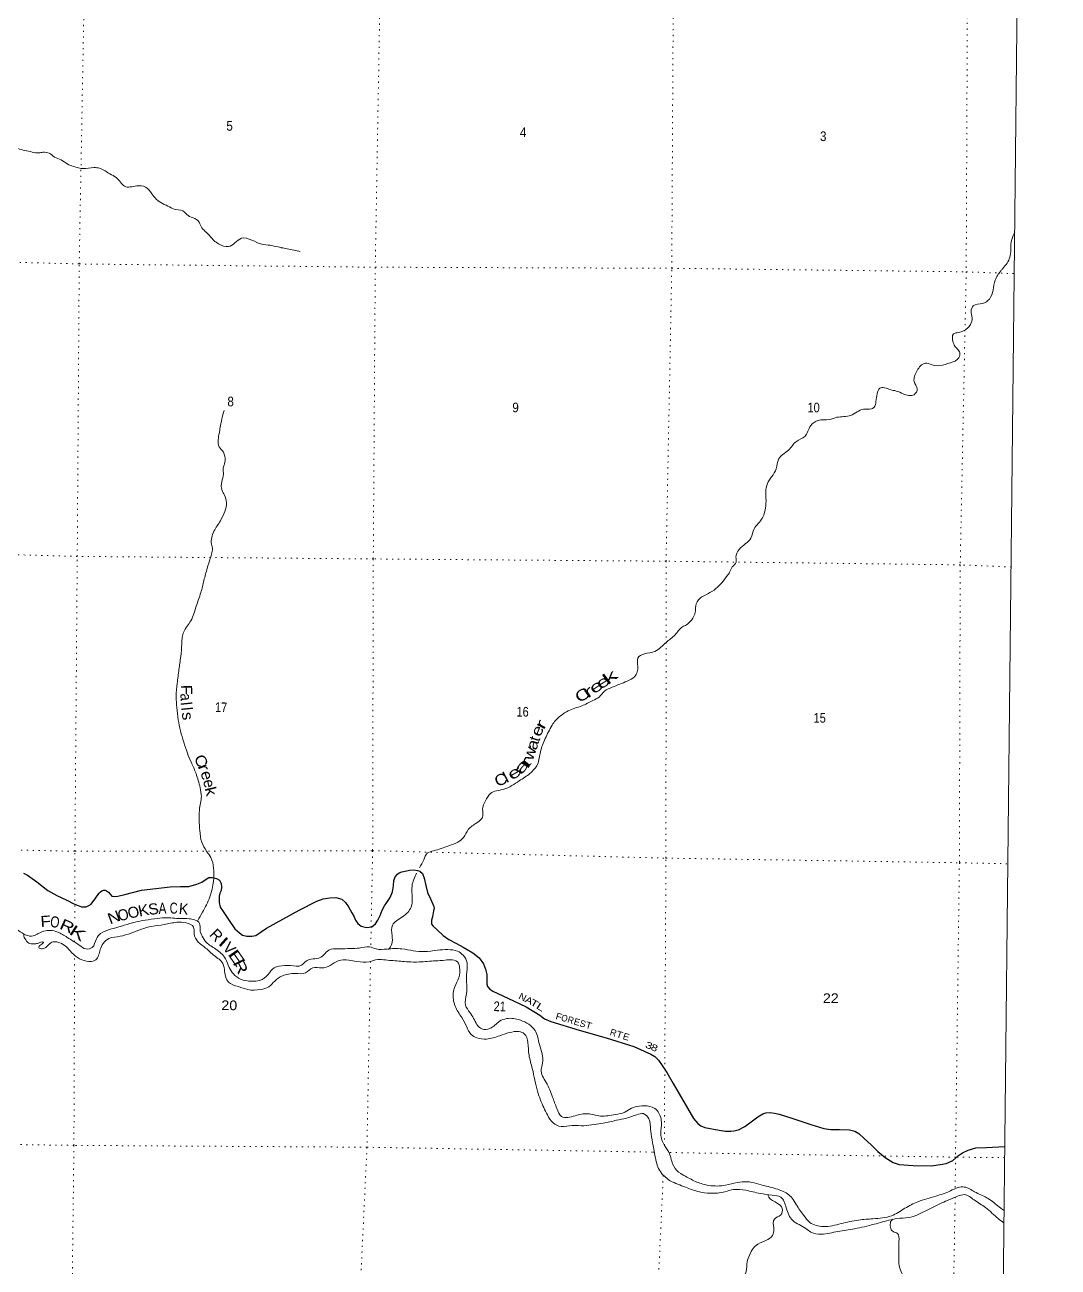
# Model space of a CAD drawing. Header units: feet. Extents: x -489137 to -242534, y 368785 to 558127.
# Drawn here: x -261249 to -242559, y 462927 to 485399 of the extents above; entities that cross this region are included whole.
import ezdxf
from ezdxf.enums import TextEntityAlignment as Align

# ---------------------------------------------------------------- set-up
doc = ezdxf.new("R2010")
doc.units = ezdxf.units.FT
doc.header["$LTSCALE"] = 70
doc.linetypes.add('DOTTED', pattern=[1.5, 0.3, -1.2])
for name, color, linetype, lineweight in [('29', 7, 'Continuous', 25), ('39', 7, 'Continuous', 13), ('4', 7, 'Continuous', 13), ('7', 7, 'DOTTED', 13)]:
    doc.layers.add(name, color=color, linetype=linetype, lineweight=lineweight)
doc.layers.add('30', color=7, linetype='Continuous')
doc.layers.add('41', color=7, linetype='Continuous')

msp = doc.modelspace()

# ---------------------------------------------------------------- linework, layer by layer
at = {"layer": '29'}
for points in [[(-261273.53, 470056.06), (-261199.6, 470018.02), (-261034.53, 469899.12), (-260834.04, 469736.97), (-260668.28, 469648.37), (-260488.29, 469563.5), (-260360.36, 469500), (-260283.91, 469468.41), (-260223.85, 469442.82), (-260141.31, 469444.59), (-260094.3, 469467.81), (-260051.25, 469495.16), (-259965.84, 469608.49), (-259913.52, 469688.2), (-259882.63, 469713.8), (-259853.9, 469733.37), (-259823.28, 469746.84), (-259796.97, 469748.28), (-259773.05, 469733.6), (-259737.23, 469708.54), (-259707.66, 469675.54), (-259674.18, 469636.38), (-259623.81, 469629.2), (-259565.05, 469635.98), (-259441.01, 469669.61), (-259138.12, 469747.79), (-258623.39, 469809.13), (-258435.3, 469815.06), (-258283.75, 469813.71), (-258137.35, 469852.91), (-258045.54, 469891.3), (-257969.62, 469942.18), (-257922.39, 469975.5), (-257853.61, 469978.01), (-257781.35, 469956.19), (-257729.41, 469928.75), (-257698.41, 469869.43), (-257693.71, 469808.68), (-257699.34, 469738.04), (-257720.62, 469690), (-257731.9, 469637.68), (-257737.12, 469585.23), (-257734.44, 469524.52), (-257716.1, 469441.23), (-257677.15, 469375.66)], [(-257677.15, 469375.66), (-257555.86, 469197.08), (-257452.06, 469049.21), (-257366.87, 468972.51), (-257313.19, 468932.91), (-257234.87, 468910.95), (-257143.87, 468912.97), (-257072.81, 468927.56), (-256879.88, 469058.73), (-256286.44, 469385.18), (-255969.53, 469547.96), (-255851.32, 469591.84), (-255731.73, 469607.37), (-255626.5, 469613.12), (-255518.01, 469584.43), (-255450.69, 469522.28), (-255397.87, 469444.28), (-255332.17, 469335.26), (-255292.82, 469262.01), (-255269.9, 469202.87), (-255228.79, 469143.33), (-255165.24, 469093.4), (-255068.68, 469073.05), (-254971.99, 469082.45), (-254906.19, 469134.4), (-254863.64, 469203.95), (-254821.33, 469287.92), (-254788.9, 469382.22), (-254742.69, 469460.04), (-254698.86, 469521.74), (-254640.21, 469613.43), (-254601.54, 469715.68), (-254580.86, 469826.42), (-254572.72, 469919.23), (-254548.91, 469989.46), (-254511.37, 470034.85), (-254478.64, 470058.66), (-254429.71, 470077.79), (-254368.74, 470092.61), (-254291.57, 470109.09), (-254212.65, 470113.4), (-254144.15, 470103.79), (-254102.05, 470088.7), (-254056.45, 470049.28), (-254024.06, 469961.62), (-253996.75, 469827.58), (-253965.22, 469701.54), (-253909.13, 469589.1), (-253868.89, 469491.16), (-253853.64, 469450.39), (-253848.39, 469413.88), (-253855.41, 469371.58), (-253869.11, 469301.12), (-253878.1, 469260.89), (-253895.62, 469200.63), (-253896.3, 469170.32), (-253891.1, 469131.79), (-253863.64, 469094.79), (-253790.35, 469028.46), (-253683.58, 468922.98), (-253580.08, 468851.94), (-253442.14, 468784.18), (-253322.44, 468714.81), (-253246.63, 468670.66), (-253146.85, 468611.44), (-253032.56, 468524.86), (-252955.35, 468411.48), (-252915.01, 468317.58), (-252890.97, 468217.98), (-252892.47, 468151.3), (-252891.77, 468092.65), (-252890.84, 468044.11), (-252880.17, 468005.37), (-252838.61, 467956.88), (-252784.52, 467918.42), (-252512.42, 467795.12), (-252180.45, 467638.13), (-251935.25, 467487.12), (-251848.12, 467416.61), (-251733.81, 467367.4), (-251221.86, 467214.5), (-250731.92, 467072.2), (-250234.21, 466915.57), (-249925.98, 466781.35), (-249852.19, 466737.26), (-249787.48, 466672.01), (-249718.45, 466572.55), (-249638.56, 466446.89), (-249523.66, 466246.76), (-249151.8, 465615.81), (-249077.03, 465525.19), (-249023.44, 465481.55), (-248947.31, 465451.55), (-248691.67, 465405.43), (-248575.33, 465383.67), (-248483.97, 465384.64)], [(-248481.9, 465386.62), (-248426.41, 465390.59), (-248337.89, 465409.7), (-248227.31, 465473.96), (-248110.26, 465556.27), (-247991.06, 465644.59), (-247898.93, 465697.13), (-247844.58, 465719.6), (-247764.97, 465722.46), (-247688.39, 465712.67), (-247603.91, 465694.62), (-247391.14, 465629.24), (-247034.07, 465510.11), (-246799.26, 465436.15), (-246672.36, 465417.15), (-246514.75, 465415.67), (-246330.97, 465409.56), (-246237.62, 465387.12), (-246164.89, 465345.56), (-246065.66, 465254.06), (-245940.89, 465140.09), (-245818.28, 465020.11), (-245685.38, 464907.98), (-245543.82, 464821.94), (-245433.53, 464783.1), (-245183.32, 464765.41), (-244858, 464762.22), (-244653.2, 464792.04), (-244582.18, 464804.61), (-244555.69, 464814.13), (-244465.76, 464858.63), (-244362.72, 464947.32), (-244290.98, 464992.22), (-244188.84, 465040.49), (-244046.39, 465083.83), (-243856.19, 465093.75), (-243523.19, 465111.35)]]:
    msp.add_lwpolyline(points, dxfattribs=at)
at = {"layer": '39'}
for points in [[(-263657.97, 482875.06), (-263475.02, 482966.06), (-263298.73, 483006.56), (-263191.16, 483045.81), (-263048.94, 483110.97), (-262951.19, 483174.6), (-262801.36, 483199.22), (-262623.35, 483213.4), (-262453.5, 483221.61), (-262198.93, 483216.73), (-261933.87, 483244.1), (-261760.22, 483232.03), (-261584.54, 483219.95), (-261377.08, 483160.98), (-261115.11, 483097.35), (-260998.08, 483081.87), (-260923.18, 483093.17), (-260808.19, 483075.7), (-260762.05, 483046.86), (-260712.01, 483005.84), (-260595.36, 482958), (-260481.04, 482883.89), (-260368.43, 482836.1), (-260193.06, 482797.72), (-260002.86, 482817.84), (-259889.87, 482802.41), (-259711.18, 482703.3), (-259598.8, 482635.28), (-259520.97, 482551.47), (-259445.04, 482477.79), (-259224.67, 482485.43), (-259069.3, 482465.48), (-258951.51, 482342.78), (-258871.82, 482244.79), (-258630.96, 482104.53), (-258520.34, 482058.78), (-258359.24, 482010.44), (-258343.31, 481990.04), (-258241.09, 481918.09), (-258118.52, 481858.05), (-258049.29, 481729.83), (-257961.4, 481641.85), (-257829.7, 481498.77), (-257743.55, 481435.09), (-257564.23, 481388.58), (-257450.3, 481454.05), (-257330.09, 481537.67), (-257142.52, 481505.22), (-256965.54, 481432.43), (-256810.19, 481410.45), (-256620.7, 481369.89), (-256610.62, 481367.75), (-256505.79, 481346.35), (-256380.74, 481324.72), (-256267.92, 481295.13)], [(-244456.99, 479301.44), (-244391.91, 479337.12), (-244336.36, 479421.46), (-244353.59, 479502.57), (-244413.43, 479570), (-244456.94, 479651.41), (-244449.05, 479807.08), (-244363.85, 479834.45), (-244193.15, 479915.47), (-244143.92, 479977.63), (-244116.21, 480100.71), (-244133.02, 480218.23), (-244093.49, 480314.89), (-243925.23, 480359.52), (-243803.05, 480439.07), (-243736.52, 480598.13), (-243695.97, 480781.76), (-243654.56, 480866.26), (-243597.04, 480946.53), (-243562.14, 480992.67), (-243482.2, 481088.87), (-243432.45, 481195.53), (-243412.65, 481332.86), (-243413.53, 481429.97), (-243379.59, 481567.15), (-243339.26, 481655.63)], [(-254111.21, 470152.03), (-254034.36, 470295.73), (-253970.33, 470414.36), (-253858.67, 470457.61), (-253582.75, 470549.59), (-253416.28, 470614.48), (-253316.25, 470700.34), (-253227.71, 470840.95), (-253068.58, 470968.63), (-252972.52, 471060.61), (-252968.75, 471210.26), (-252916.46, 471361.39), (-252828.01, 471493.91), (-252586.61, 471572.12), (-252305.96, 471722.71), (-252110.35, 471860.1), (-251977.11, 472020.43), (-251921.87, 472250.43), (-251836.23, 472488.17), (-251710.11, 472731.53), (-251650.54, 472813.8), (-251548.39, 472907.73), (-251420.1, 472991.25), (-251176.56, 473079.55), (-250973.34, 473176.39), (-250863.47, 473239.89), (-250763.2, 473345.98), (-250624.94, 473417.25), (-250354.88, 473527.5), (-250220.57, 473606.91), (-250173.03, 473697.41), (-250161.76, 473796.4), (-250162.05, 473944.08), (-249855.47, 474066.06), (-249651.49, 474227.62), (-249488.23, 474363.35), (-249353.12, 474511.53), (-249284.01, 474545.14), (-249185.93, 474637.09), (-249123.73, 474771.93), (-249114.29, 474887.13), (-249035.85, 475027.85), (-248897.5, 475107.22), (-248748.88, 475200.63), (-248550.21, 475426.99), (-248500.86, 475499.26), (-248453.27, 475593.8), (-248383.55, 475680), (-248386.55, 475769.04), (-248330.38, 475905.97), (-248211.91, 476013.88), (-248119.79, 476113.99), (-248059.25, 476279.19), (-247905.31, 476481.78), (-247869.78, 476582.52), (-247843.68, 476740.02), (-247845.31, 476946.37), (-247817.22, 477101.82), (-247738.96, 477226.36), (-247658.48, 477369.09), (-247616.03, 477542.58), (-247438.29, 477706.47), (-247290.93, 477864.62), (-247142.36, 477953.98), (-247034.99, 478149), (-246898.5, 478242.55), (-246696.2, 478260.5), (-246560.34, 478299.44), (-246311.38, 478333.05), (-246079.68, 478445.76), (-245932.06, 478454.22), (-245887.3, 478480.01), (-245855.73, 478586.87), (-245829.87, 478724.14), (-245786.25, 478824.8), (-245697.23, 478833.91), (-245596.58, 478800.41), (-245487.75, 478774.92), (-245361.02, 478724.95), (-245165.18, 478708.59), (-245107.4, 478811.11), (-245162.39, 478947.26), (-245155.17, 479046.3), (-245107.51, 479146.91), (-245047.94, 479229.18), (-244960.43, 479280.8), (-244843.62, 479247.12), (-244649.64, 479244.94), (-244456.99, 479301.44)], [(-258121.34, 469196.65), (-258036.74, 469345.39), (-257902.08, 469627.09), (-257838.19, 469905.53), (-257835.32, 470150.27), (-257883.68, 470334.9), (-257965.15, 470453.15), (-258048.17, 470611.87), (-258086.07, 470826.72), (-258094.64, 470958.31), (-258091.82, 471199), (-258056.67, 471439.33), (-258079.04, 471599.4), (-258152.84, 471855.11), (-258237.38, 472056.33), (-258310.15, 472227.07), (-258374.54, 472424.02), (-258434.81, 472626.99), (-258474.87, 472829.73), (-258498.58, 473048.47), (-258514.44, 473246.89), (-258493.44, 473487.38), (-258462.23, 473735.85), (-258429.15, 473972.16), (-258410.33, 474198.52), (-258402.83, 474321.83), (-258375.44, 474416.6), (-258247.77, 474619.48), (-258149.72, 474881.36), (-258065.98, 475129.24), (-258010.89, 475347.09), (-257949.66, 475570.95), (-257895.06, 475746.33), (-257860.29, 475954.3), (-257871.85, 476002.98), (-257828.66, 476239.18), (-257713.31, 476426.01), (-257634.51, 476597.08), (-257602.3, 476758.55), (-257637.14, 476890.43), (-257682.59, 476977.92), (-257686.78, 477137.78), (-257658.97, 477268.96), (-257659.64, 477384.27), (-257640.63, 477454.86), (-257625.65, 477525.5), (-257658.35, 477667.47), (-257731.95, 477767.42), (-257730.86, 478032.41), (-257687.73, 478264.56), (-257641.4, 478423.85)], [(-265734.59, 471044.08), (-265600.13, 470963.68), (-265535.94, 470750.55), (-265515.65, 470584.44), (-265471.36, 470397.84), (-265378.02, 470257.21), (-265292.68, 470124.76), (-265173.08, 469983.84), (-265001.37, 469977.86), (-264794.1, 469902.71), (-264706.76, 469768.22), (-264607.48, 469617.41), (-264498, 469474.58), (-264392.07, 469374.26), (-264263.68, 469293.93), (-264109.32, 469187), (-263962.48, 469128.71), (-263805.44, 469078.4), (-263591.4, 469063.86), (-263409.45, 469069.91), (-263257.47, 469104.61), (-263105.57, 469133.25), (-262986.78, 469095.51), (-262837.94, 469035.17), (-262702.73, 469019.49), (-262510.23, 469063.86), (-262382.14, 469129.18), (-262301.3, 469130.29), (-262117.63, 469110.02), (-261887.07, 469125.64), (-261672.79, 469131.33), (-261511.57, 469093.1), (-261364.94, 469016.61), (-261228.48, 468934.16), (-261099.33, 468918.55), (-261005.84, 468964.03), (-260904.31, 469005.37), (-260788.97, 469018.24), (-260653.94, 468986.38), (-260569.53, 468946.99), (-260483.28, 468891.41), (-260354.89, 468811.07), (-260268.66, 468753.46), (-260140.15, 468683.24), (-260030.73, 468708.31), (-259956.14, 468865.26), (-259880.26, 468959.48), (-259703.52, 469038.42), (-259500.77, 469094.8), (-259299.97, 469157.28), (-259125.72, 469195.78), (-258907.12, 469225.7), (-258706.82, 469245.7), (-258438.19, 469232.57), (-258278.59, 469228.76), (-258177.79, 469207.39), (-258089.6, 469145.72), (-258080.85, 469030.31), (-258041.81, 468912.54), (-257966.33, 468800.44), (-257795.95, 468681.19), (-257622.19, 468505.27), (-257553.32, 468346.71), (-257477.89, 468230.56), (-257347.61, 468138.07), (-257145.98, 468099.39), (-256996.26, 468113.89), (-256851.59, 468215.44), (-256736.92, 468343.62), (-256649.7, 468370.96), (-256445.48, 468380.8), (-256245.32, 468388.67), (-256163.64, 468460.58), (-256072.26, 468497.99), (-255932.58, 468518.67), (-255840.94, 468578.33), (-255749.02, 468662.26), (-255570.9, 468686.56), (-255352.6, 468690.18), (-255202.95, 468698.61), (-255014.78, 468718.75), (-254893.94, 468683), (-254697.94, 468680.8), (-254429.13, 468683.85), (-254225.43, 468649.2), (-254023.51, 468634.8), (-253786.76, 468660.46), (-253598.7, 468670.48), (-253423.22, 468642.22), (-253319, 468568.22), (-253249.89, 468429.89), (-253262.5, 468215.6), (-253257.98, 468084.06), (-253260.49, 467869.66), (-253279.03, 467667.57), (-253197.75, 467533.15), (-253075, 467315.32)], [(-254673.39, 468675.37), (-254611.99, 468772.89), (-254606.19, 468922.52), (-254601.97, 469110.61), (-254418.29, 469264.31), (-254262.64, 469440.58), (-254240.58, 469598.12), (-254246.01, 469824.74), (-254163.13, 470053.24)], [(-261249.43, 468871.69), (-261177.65, 468787.94), (-261084.83, 468776.78), (-261018.07, 468782.1), (-260961.24, 468803.72), (-260912.69, 468807.22), (-260961.8, 468755.17), (-260996.7, 468709.04), (-260928.26, 468686.02), (-260822.33, 468757.65), (-260736.83, 468811.31), (-260650.01, 468804.27), (-260529.44, 468746.27), (-260427.53, 468648.03), (-260297.58, 468527.22), (-260134.65, 468462.68), (-259966.63, 468487.09), (-259915.17, 468567.43), (-259885.67, 468670.27), (-259831.81, 468782.95), (-259727.71, 468870.79), (-259527.17, 468911.01), (-259328.44, 468969.47), (-259141.72, 469038.18), (-258953.16, 469090.68), (-258728.44, 469124.57), (-258499.62, 469164.48), (-258332.02, 469152.48), (-258197.5, 469078.15), (-258186.77, 468958.68), (-258113.76, 468808.16), (-257979.64, 468699.44), (-257823.62, 468562.15), (-257669.69, 468418.82), (-257635.02, 468272.78), (-257566.5, 468083.88), (-257387.59, 468002.98), (-257218.48, 467948.48), (-256984.06, 467947.88), (-256835.96, 467996.79), (-256729.66, 468100.78), (-256591.14, 468194.31), (-256358.23, 468238.22), (-256170.12, 468252.29), (-256041.76, 468341.88), (-255880.11, 468340.06), (-255728.04, 468382.86), (-255581.51, 468470.22), (-255391.41, 468482.25), (-255242.17, 468456.3), (-255019.95, 468449.76), (-254865.86, 468492.53), (-254724.51, 468482.85), (-254587.23, 468471.2), (-254314.66, 468449.93), (-254118.66, 468447.73), (-253819.32, 468468.65), (-253649.45, 468478.88), (-253515.99, 468485.47), (-253405.52, 468427.59), (-253386.22, 468350.5), (-253398.52, 468162.51), (-253473.23, 467995.44), (-253498.11, 467769.16), (-253467.18, 467649.46), (-253346.36, 467439.74), (-253257.38, 467272.86), (-253178.14, 467136.44), (-253071.76, 467074.56), (-252900.25, 467052.4), (-252657.04, 467112.38), (-252484.6, 467169.11), (-252312.61, 467187.41), (-252216.07, 467147.89), (-252151.21, 466991.4), (-252129.64, 466762.56), (-252069.85, 466519.14), (-252025.84, 466308.27), (-251975.65, 466107.43), (-251920.92, 465949.03), (-251796.75, 465680.61), (-251695.35, 465537.87), (-251548.61, 465471.49), (-251346.33, 465487.42), (-251136.19, 465485.06), (-250954.05, 465507.29), (-250786.05, 465529.68), (-250548.98, 465583.66), (-250368.67, 465622.1), (-250179.99, 465684.71), (-250062.56, 465703.62), (-249964.64, 465609.47), (-249928.86, 465386.55), (-249894.88, 465181.85), (-249835.91, 464867.64), (-249735.66, 464627.81), (-249573.62, 464486.41)], [(-261249.43, 468871.69), (-261267.49, 468913.53), (-261267.49, 468934.91), (-261270.8, 468957.98)], [(-253075, 467315.32), (-252985, 467235.42), (-252837.38, 467243.87), (-252662.04, 467375.42), (-252536.19, 467422.55), (-252285.94, 467393.45), (-252021.36, 467208.41), (-251941.45, 466956.67), (-251884.83, 466614.17), (-251910.41, 466501.17), (-251820.18, 466267.52), (-251702.03, 466003.22), (-251627.69, 465794.02), (-251542.43, 465653.48), (-251295.75, 465664.87), (-251068.99, 465700.76), (-250837.07, 465659.72), (-250569.97, 465689.09), (-250395.7, 465729.62), (-250273.56, 465805.12), (-250089.21, 465843.5), (-249899.51, 465821.14), (-249813.34, 465759.49), (-249734.93, 465552.27), (-249747.57, 465335.96), (-249679.29, 465126.84), (-249588.07, 464978.14), (-249549.24, 464842.17), (-249458.21, 464677.29), (-249299.82, 464570.32), (-249092.88, 464466.85), (-248877.36, 464405.77), (-248574.2, 464408.43), (-248363.46, 464456.64), (-248185.46, 464470.82), (-247842.81, 464394.15), (-247556.85, 464308), (-247370.45, 464176.44), (-247295.04, 464058.26), (-247159.91, 463862.55), (-247050.25, 463735.9), (-246808.63, 463660.36), (-246484.66, 463713.36), (-246168.64, 463778.59), (-245907.68, 463801.96), (-245573.61, 463854.85), (-245329.5, 463991.69), (-245095.73, 464108.42), (-244771.18, 464211.99), (-244507.36, 464306.13), (-244369.22, 464367.29), (-244255.95, 464376.13), (-244069.03, 464289.07), (-243849.99, 464183.44), (-243649.63, 464035.54), (-243536.68, 463949.58)], [(-249573.62, 464486.41), (-249300.12, 464372.08), (-249046.47, 464288.31), (-248860.83, 464263.98), (-248585.67, 464291.23), (-248429.61, 464329.94), (-248209.48, 464317.35), (-247949.46, 464259.81), (-247733.59, 464229.07), (-247576.39, 464192.91), (-247477.61, 463999.63), (-247359.05, 463769.71), (-247122.25, 463627.47), (-247030.08, 463559.68), (-246842.57, 463523.18), (-246542.9, 463572.41), (-246241.21, 463621.62), (-245888.63, 463702.62), (-245584.54, 463784.17), (-245477.17, 463807.24), (-245262.74, 463825.06), (-244954.14, 463947.02), (-244663.51, 464087.38), (-244381.18, 464209.64), (-244253.52, 464238.55), (-244078.82, 464143.53), (-243870.28, 464003.63), (-243642.23, 463804.85), (-243538.45, 463730.51)], [(-247809.02, 464239.56), (-247790.62, 464191.27), (-247722.58, 464133.87), (-247632.29, 464078.23), (-247550.49, 463988.31), (-247576.09, 463873.29), (-247690.14, 463797.7), (-247704.16, 463636.02), (-247711.46, 463530.91), (-247811.7, 463426.85), (-247990.51, 463343.89), (-248138.2, 463157.42), (-248188.78, 462979.97), (-248213.02, 462808.29), (-248311.36, 462694.09), (-248440.76, 462515.51), (-248550.32, 462306.35), (-248674.64, 462216.72), (-248819.51, 462098.99), (-248891.74, 461970.34), (-248989.94, 461868.27), (-249080.03, 461768.14), (-249085.33, 461660.98), (-249200.74, 461470.1), (-249196.05, 461352.72), (-249179.9, 461178.56), (-249187.34, 461061.32), (-249267.63, 460934.78), (-249300.49, 460890.64)], [(-245588.99, 463749.83), (-245592.19, 463648.72), (-245544.62, 463569.3), (-245464.18, 463536.03), (-245439.64, 463388.08), (-245441.86, 463197.95), (-245438.2, 462993.59), (-245403.41, 462857.67), (-245360.17, 462754.01), (-245363.63, 462630.65), (-245351.31, 462474.75), (-245391.39, 462331.57), (-245463.77, 462190.78), (-245497.73, 462051.58), (-245557.99, 461910.65), (-245564.85, 461670), (-245536.27, 461522.01), (-245499.13, 461414.38), (-245472.31, 461288.66), (-245504.23, 461151.46), (-245625.3, 460995.03), (-245656.79, 460846.32)], [(-245588.99, 463749.83), (-245573.15, 463772.26), (-245563.62, 463784.18), (-245556.47, 463793.72)]]:
    msp.add_spline(points, degree=3, dxfattribs=at)
at = {"layer": '4'}
msp.add_lwpolyline([(-242558.54, 553372.83), (-244583.22, 368785.28), (-275154.66, 369142.74), (-305725.57, 369542.24), (-336295.9, 369983.8), (-366865.58, 370467.41), (-397434.59, 370993.07), (-428002.84, 371560.78), (-458570.27, 372170.54), (-489136.84, 372822.34), (-485065.03, 557803.58)], dxfattribs=at)
msp.add_lwpolyline([(-242558.54, 553372.83), (-244583.22, 368785.28), (-275154.66, 369142.74), (-305725.57, 369542.24), (-336295.9, 369983.8), (-366865.58, 370467.41), (-397434.59, 370993.07), (-428002.84, 371560.78), (-458570.27, 372170.54), (-489136.84, 372822.34), (-485065.03, 557803.58)], dxfattribs=at)
at = {"layer": '7'}
for p, q in [((-260349.3, 468806.62), (-260349.16, 468849.4)), ((-249873.54, 460893.54), (-249702.27, 464582.14)), ((-244422, 464193.97), (-244477.41, 460833.26))]:
    msp.add_line(p, q, dxfattribs=at)
for points in [[(-254571.78, 507000.95), (-254611.76, 501914.32), (-254687.94, 496619.18), (-254736.54, 491263.05), (-254825.07, 485947.82), (-254911.15, 481014.89), (-254946.7, 475737.5)], [(-249682.06, 465129.12), (-249652.74, 470325.43), (-249650.45, 475696.25), (-249547.96, 480995.14), (-249520.72, 485908.49), (-249449.75, 491276.52), (-249318.26, 496635.77), (-249256.06, 501945.22), (-249239.72, 506940.15)], [(-243898.33, 505389.35), (-243933.57, 501901.65), (-244018.49, 496549.97), (-244036.24, 491240.01), (-244200.34, 485856.85), (-244221.67, 480931.29), (-244330.24, 475630.45), (-244344.87, 470241.56), (-244415.34, 464916.02), (-244420.6, 464345.13)], [(-260347.85, 469239.28), (-260343.78, 470449.51), (-260301.5, 475783.46), (-260265.81, 481072.99), (-260175.9, 485987.66), (-260082.03, 491137.02)], [(-265433.57, 481213.95), (-260265.81, 481072.99), (-254911.15, 481014.89), (-249547.96, 480995.14), (-244221.67, 480931.29), (-243349.47, 480897.64)], [(-243407.86, 475591.64), (-244330.24, 475630.45), (-249650.45, 475696.25), (-254946.7, 475737.5), (-260301.5, 475783.46), (-265493.56, 475920.65)], [(-254946.7, 475737.5), (-254958, 470459.84), (-254991.63, 468712.76)], [(-261945.85, 470484.81), (-260343.78, 470449.51), (-254958, 470459.84), (-249652.74, 470325.43), (-244344.87, 470241.56), (-243466.92, 470223.86)], [(-260411.85, 461015.03), (-260361.64, 465129.44), (-260350.08, 468573.21)], [(-254996.58, 468455.59), (-255061.25, 465096.23), (-255256.73, 460954.97)], [(-249863.81, 465006.94), (-249894.89, 465007.88), (-255061.25, 465096.23), (-260361.64, 465129.44), (-265672.81, 465207.42)], [(-243525.43, 464908.02), (-244415.34, 464916.02), (-249596.52, 465000.05)]]:
    msp.add_lwpolyline(points, dxfattribs=at)

# ---------------------------------------------------------------- texts
at = {"layer": '30'}
for s, rotation, width, p in [('N', 334.69, 1.15, (-252270.51, 467758.24)), ('A', 334.69, 1.25, (-252154.18, 467698.58)), ('T', 330.952, 1.5, (-252060.49, 467647.89)), ('L', 328.373, 1.6, (-251952.94, 467580.23)), ('F', 343.371, 1.1, (-251606.58, 467402.45)), ('O', 343.371, 0.9, (-251504.04, 467372.01)), ('R', 343.371, 0.95, (-251391.85, 467339.02)), ('T', 343.804, 1.15, (-251066.75, 467242.34)), ('T', 342.531, 1.2, (-250509.76, 467076.31)), ('E', 342.531, 1.05, (-250389.85, 467038.38)), ('3', 336.469, 1.35, (-249983.65, 466882.81)), ('8', 336.469, 1.35, (-249884.89, 466839.8))]:
    msp.add_text(s, height=120, rotation=rotation, dxfattribs=dict(at, width=width)).set_placement(p, align=Align.CENTER)
for s, rotation, p in [('E', 343.371, (-251280.19, 467304.98)), ('S', 343.804, (-251174.44, 467272.9)), ('R', 342.531, (-250621.46, 467110.92))]:
    msp.add_text(s, height=120, rotation=rotation, dxfattribs=at).set_placement(p, align=Align.CENTER)
at = {"layer": '41'}
for s, rotation, width, p in [('k', 36.538, 1.9, (-250710.29, 473447.78)), ('e', 33.74, 1.6, (-250961.63, 473283.3)), ('e', 31.718, 1.55, (-250843.06, 473367.72)), ('a', 274.642, 0.9, (-258439.04, 473299.87)), ('F', 270.778, 1.1, (-258423.69, 473459.68)), ('C', 30.217, 1.35, (-251227.24, 473127.15)), ('r', 34.976, 1.85, (-251071.7, 473207.57)), ('s', 277.405, 1.1, (-258412.54, 472957.34)), ('r', 61.417, 1.6, (-251863.46, 472635.43)), ('e', 67.794, 1.25, (-251924.77, 472507.05)), ('a', 73.731, 1.2, (-251996.57, 472266.75)), ('C', 293.039, 1.15, (-258195.04, 472147.77)), ('r', 56.34, 1.8, (-252157.19, 471927.33)), ('w', 72.269, 1.2, (-252061.4, 472081.97)), ('r', 291.672, 1.4, (-258126.6, 471989.65)), ('e', 29.756, 1.5, (-252447.69, 471729.19)), ('a', 46.996, 2.05, (-252287.88, 471813.53)), ('e', 286.772, 1.1, (-258074.95, 471872.73)), ('C', 21.426, 1.15, (-252707.35, 471613.16)), ('l', 27.574, 1.15, (-252534.92, 471682.95)), ('k', 283.664, 1.2, (-257998.88, 471589.97)), ('K', 11.714, 1.1, (-259177.99, 469265.2)), ('S', 8.763, 1.05, (-259001.01, 469293.98)), ('A', 1.251, 0.8, (-258828.74, 469316.91)), ('C', 0.792, 0.75, (-258628.38, 469319.97)), ('K', 354.882, 0.95, (-258469.67, 469316.63)), ('F', 4.174, 1.15, (-260960.3, 469077.33)), ('O', 353.713, 0.8, (-260798.46, 469081.04)), ('R', 335.731, 1.3, (-260637.43, 469055.83)), ('N', 20.778, 1.15, (-259706.96, 469123.87)), ('O', 15.761, 0.95, (-259538.76, 469178.13)), ('K', 327.207, 1.6, (-260464.64, 468964.16)), ('I', 318.403, 1.7, (-257769.75, 468776.69)), ('E', 304.973, 1.75, (-257588.95, 468591.42)), ('R', 296.581, 1.35, (-257492.75, 468433.74))]:
    msp.add_text(s, height=200, rotation=rotation, dxfattribs=dict(at, width=width)).set_placement(p)
for s, rotation, p in [('l', 275.849, (-258432.54, 473139.87)), ('l', 275.751, (-258422.5, 473046.29)), ('t', 72.449, (-251946.61, 472420.69)), ('e', 282.732, (-258027.38, 471726.75)), ('O', 16.986, (-259356.37, 469220.93)), ('R', 313.906, (-257923.25, 468931.63)), ('V', 313.074, (-257683.74, 468692.92))]:
    msp.add_text(s, height=200, rotation=rotation, dxfattribs=at).set_placement(p)
at = {"layer": '7'}
for s, width, p in [('5', 0.9, (-257605.28, 483484.41)), ('4', 0.9, (-252295.55, 483369.48)), ('3', 0.9, (-246867.84, 483297.04)), ('8', 0.9, (-257586.82, 478498.44)), ('9', 0.9, (-252432.88, 478391.3)), ('10', 0.85, (-247093.13, 478390.59)), ('17', 0.85, (-257809.92, 472967.7)), ('16', 0.85, (-252357.53, 472887.34)), ('15', 0.85, (-246983.41, 472777.39)), ('22', 1.1, (-246815.31, 467706.05)), ('20', 1.1, (-257695.23, 467577.36)), ('21', 0.85, (-252770.95, 467557.88))]:
    msp.add_text(s, height=175, rotation=359.357, dxfattribs=dict(at, width=width)).set_placement(p)

doc.saveas('drawing.dxf')
